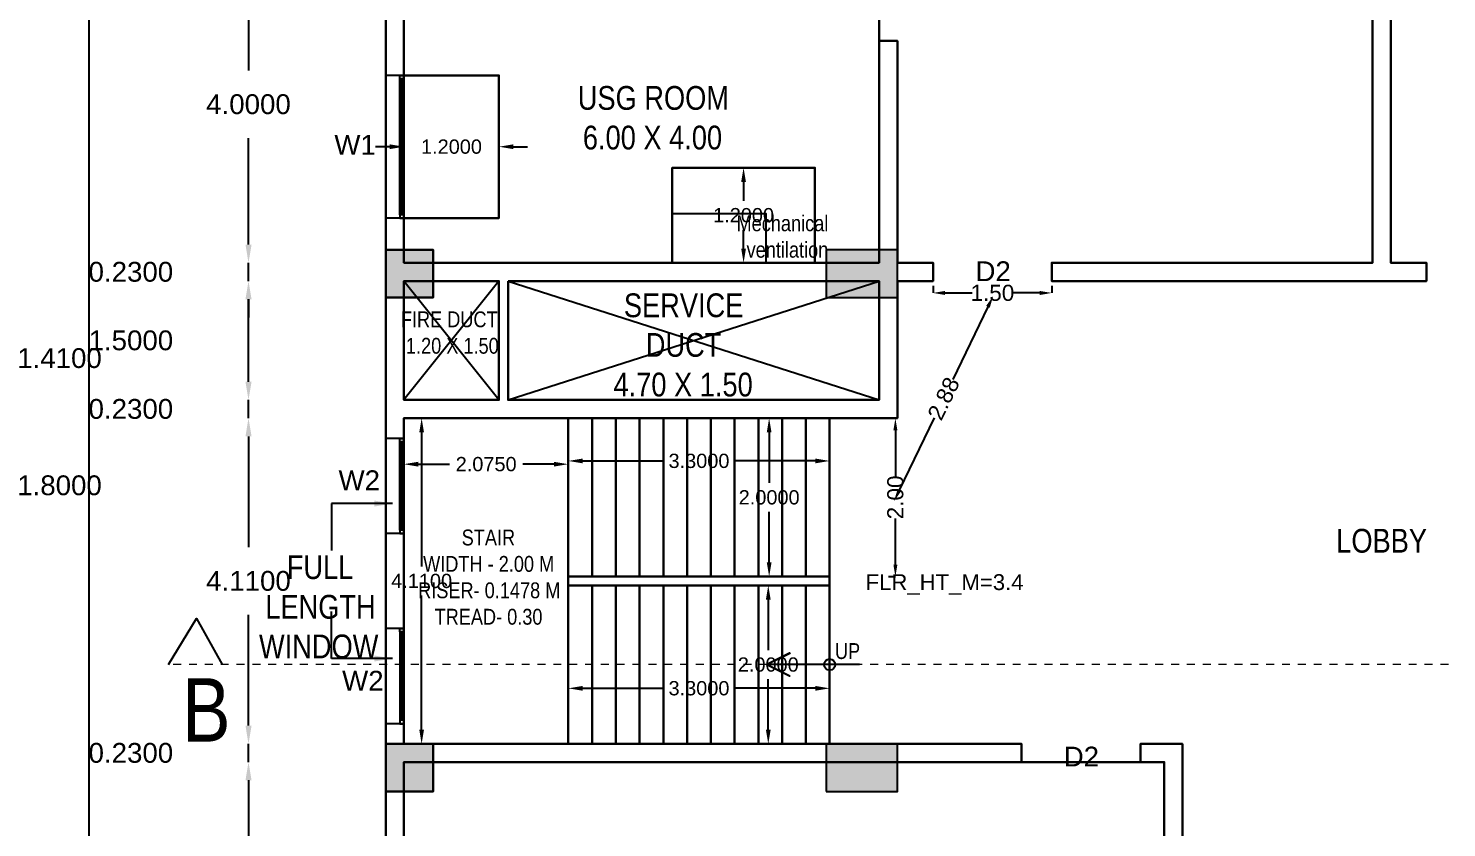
# Model space of a CAD drawing. Header units: metres. Extents: x -38 to 401, y 28 to 287.
# Drawn here: x 266.55 to 284.46, y 108.87 to 118.96 of the extents above; entities that cross this region are included whole.
import ezdxf

# ---------------------------------------------------------------- set-up
doc = ezdxf.new("R2010")
doc.units = ezdxf.units.M
doc.linetypes.add('CENTER', pattern=[2, 1.25, -0.25, 0.25, -0.25])
for name, color, linetype, lineweight in [('BLK_1_FLR_5_ EXIT_WIDTH_ DOOR', 7, 'Continuous', 30), ('BLK_1_FLR_5_BLT_UP_AREA', 4, 'Continuous', 30), ('BLK_1_FLR_5_EXIT_WIDTH_STAIR', 4, 'Continuous', 30), ('BLK_1_FLR_5_STAIR_1', 1, 'Continuous', 30), ('BLK_1_FLR_5_STAIR_1_FLIGHT_1', 7, 'Continuous', 30), ('BLK_1_FLR_5_STAIR_1_FLIGHT_2', 7, 'Continuous', 30), ('BLK_1_FLR_5_STAIR_1_LANDING_1', 7, 'Continuous', 30), ('BLK_1_LVL_5_BLDG_FOOT_PRINT', 4, 'Continuous', 30), ('UCOLUMN', 6, 'Continuous', 30)]:
    doc.layers.add(name, color=color, linetype=linetype, lineweight=lineweight)
for name, color, linetype in [('BLK_1_FLR_5_AC_ROOM_4', 117, 'Continuous'), ('BLK_1_FLR_5_AC_ROOM_5', 117, 'Continuous'), ('BLK_1_FLR_5_ACROOM_4_LIGHT_VENTILATION_1', 117, 'Continuous'), ('BLK_1_FLR_5_ACROOM_4_LIGHT_VENTILATION_2', 117, 'Continuous'), ('BLK_1_FLR_5_BLT_UP_AREA_DEDUCT', 1, 'Continuous'), ('BLK_1_FLR_5_CARPET_AREA', 10, 'Continuous'), ('DIST_EXIT', 7, 'Continuous'), ('UBEAM', 1, 'Continuous'), ('UHATCH', 8, 'Continuous')]:
    doc.layers.add(name, color=color, linetype=linetype)
doc.styles.get("Standard").update_dxf_attribs({"font": 'arial.ttf'})
doc.dimstyles.get("Standard").update_dxf_attribs({"dimtxt": 0.18, "dimasz": 0.18, "dimexe": 0.18, "dimexo": 0.0625, "dimgap": 0.09, "dimtad": 0, "dimtih": 1, "dimtoh": 1, "dimdec": 4, "dimzin": 0, "dimdsep": 46, "dimtxsty": 'Standard', "dimcen": 0.09, "dimadec": 0, "dimazin": 0, "dimtfac": 1, "dimtdec": 4, "dimtofl": 0, "dimtmove": 0, "dimatfit": 3, "dimfxl": 0, "dimtolj": 1, "dimtzin": 0, "dimarcsym": 0})
doc.dimstyles.new('STANDARD$0', dxfattribs={"dimtxt": 7, "dimasz": 3, "dimexe": 3, "dimexo": 1, "dimgap": 1.5, "dimtad": 1, "dimdec": 1, "dimzin": 1, "dimdsep": 46, "dimlunit": 4, "dimtxsty": 'Standard', "dimblk": 'OBLIQUE', "dimcen": 0.09375, "dimdle": 1, "dimclrd": 8, "dimclre": 8, "dimclrt": 7, "dimadec": 1, "dimazin": 0, "dimtfac": 1, "dimtdec": 1, "dimtix": 1, "dimtmove": 2, "dimatfit": 3, "dimldrblk": 'ARCHTICK', "dimfxl": 0, "dimfrac": 2, "dimtolj": 1, "dimtzin": 0, "dimarcsym": 0})

# ---------------------------------------------------------------- blocks, each defined once
blk = doc.blocks.new('600X600')
at = {"layer": 'UHATCH', "linetype": 'Continuous'}
h = blk.add_hatch(color=256, dxfattribs=at)
h.dxf.hatch_style = 1
h.paths.add_polyline_path([(600, 600), (0, 600), (0, 0), (600, 0)])
at = {"layer": 'UCOLUMN', "linetype": 'Continuous'}
blk.add_lwpolyline([(0, 0), (600, 0), (600, 600), (0, 600)], close=True, dxfattribs=at)
blk = doc.blocks.new('750 x 750')
blk.add_blockref('600X600', (0, 75))
blk = doc.blocks.new('900 X 900')
at = {"linetype": 'Continuous'}
h = blk.add_hatch(color=256, dxfattribs=at)
h.dxf.hatch_style = 1
h.paths.add_polyline_path([(0, 150), (900, 150), (900, 750), (0, 750)])
blk.add_lwpolyline([(0, 150), (900, 150), (900, 750), (0, 750)], close=True, dxfattribs=at)
blk = doc.blocks.new('COLUMN LAYOUT')
at = {"layer": 'UBEAM', "color": 7, "linetype": 'Continuous'}
for name, p in [('750 x 750', (-21325, 5558)), ('900 X 900', (-15765, 5482)), ('750 x 750', (-21325, -675)), ('900 X 900', (-15765, -750))]:
    blk.add_blockref(name, p, dxfattribs=at)
blk = doc.blocks.new('*D53')
at = {"color": 0, "lineweight": -2}
for p, q in [((267.319, 150.321), (267.319, 124.304)), ((267.319, 97.431), (267.319, 123.449))]:
    blk.add_line(p, q, dxfattribs=at)
at = {"color": 0}
for points in [[(267.281, 150.321), (267.357, 150.321), (267.319, 150.551)], [(267.281, 97.431), (267.357, 97.431), (267.319, 97.201)]]:
    blk.add_solid(points, dxfattribs=at)
at = {"layer": 'Defpoints', "color": 0}
for p in [(263.891, 150.551), (262.391, 97.201), (267.319, 97.201)]:
    blk.add_point(p, dxfattribs=at)
at = {"color": 0, "lineweight": 25, "insert": (267.319, 123.876), "char_height": 0.25, "attachment_point": 5}
blk.add_mtext('\\A1;53.3500', dxfattribs=at)
blk = doc.blocks.new('*D412')
at = {"color": 0, "lineweight": -2}
for p, q in [((264.697, 112.521), (264.697, 113.861)), ((264.697, 113.191), (265.538, 113.191)), ((265.538, 113.191), (266.138, 113.191))]:
    blk.add_line(p, q, dxfattribs=at)
at = {"color": 0}
for points in [[(264.659, 113.861), (264.735, 113.861), (264.697, 114.091)], [(264.659, 112.521), (264.735, 112.521), (264.697, 112.291)]]:
    blk.add_solid(points, dxfattribs=at)
at = {"layer": 'Defpoints', "color": 0}
for p in [(262.161, 114.091), (264.697, 114.091), (262.161, 112.291)]:
    blk.add_point(p, dxfattribs=at)
at = {"color": 0, "lineweight": 25, "insert": (266.944, 113.191), "char_height": 0.25, "attachment_point": 5}
blk.add_mtext('\\A1;1.8000', dxfattribs=at)
blk = doc.blocks.new('*D413')
at = {"color": 0, "lineweight": -2}
for p, q in [((264.697, 114.321), (264.697, 115.271)), ((264.697, 114.796), (265.538, 114.796)), ((265.538, 114.796), (266.138, 114.796))]:
    blk.add_line(p, q, dxfattribs=at)
at = {"color": 0}
for points in [[(264.659, 115.271), (264.735, 115.271), (264.697, 115.501)], [(264.659, 114.321), (264.735, 114.321), (264.697, 114.091)]]:
    blk.add_solid(points, dxfattribs=at)
at = {"layer": 'Defpoints', "color": 0}
for p in [(262.161, 115.501), (264.697, 115.501), (262.161, 114.091)]:
    blk.add_point(p, dxfattribs=at)
at = {"color": 0, "lineweight": 25, "insert": (266.944, 114.796), "char_height": 0.25, "attachment_point": 5}
blk.add_mtext('\\A1;1.4100', dxfattribs=at)
blk = doc.blocks.new('*D431')
at = {"color": 0, "lineweight": -2}
for p, q in [((269.33, 109.47), (269.33, 104.877)), ((269.33, 99.43), (269.33, 104.022))]:
    blk.add_line(p, q, dxfattribs=at)
at = {"color": 0}
for points in [[(269.292, 109.47), (269.369, 109.47), (269.33, 109.7)], [(269.292, 99.43), (269.369, 99.43), (269.33, 99.2)]]:
    blk.add_solid(points, dxfattribs=at)
at = {"layer": 'Defpoints', "color": 0}
for p in [(269.33, 109.7), (271.293, 109.7), (271.293, 99.2)]:
    blk.add_point(p, dxfattribs=at)
at = {"color": 0, "lineweight": 25, "insert": (269.33, 104.45), "char_height": 0.25, "attachment_point": 5}
blk.add_mtext('\\A1;10.5000', dxfattribs=at)
blk = doc.blocks.new('*D432')
at = {"color": 0, "lineweight": -2}
for p, q in [((269.33, 110.16), (269.33, 110.39)), ((269.33, 109.7), (269.33, 109.93)), ((269.33, 109.47), (269.33, 109.24))]:
    blk.add_line(p, q, dxfattribs=at)
at = {"color": 0}
for points in [[(269.292, 110.16), (269.369, 110.16), (269.33, 109.93)], [(269.292, 109.47), (269.369, 109.47), (269.33, 109.7)]]:
    blk.add_solid(points, dxfattribs=at)
at = {"layer": 'Defpoints', "color": 0}
for p in [(269.33, 109.93), (271.293, 109.93), (271.293, 109.7)]:
    blk.add_point(p, dxfattribs=at)
at = {"color": 0, "lineweight": 25, "insert": (267.845, 109.815), "char_height": 0.25, "attachment_point": 5}
blk.add_mtext('\\A1;0.2300', dxfattribs=at)
blk = doc.blocks.new('*D433')
at = {"color": 0, "lineweight": -2}
for p, q in [((269.33, 113.81), (269.33, 112.412)), ((269.33, 110.16), (269.33, 111.557))]:
    blk.add_line(p, q, dxfattribs=at)
at = {"color": 0}
for points in [[(269.292, 113.81), (269.369, 113.81), (269.33, 114.04)], [(269.292, 110.16), (269.369, 110.16), (269.33, 109.93)]]:
    blk.add_solid(points, dxfattribs=at)
at = {"layer": 'Defpoints', "color": 0}
for p in [(269.33, 114.04), (271.293, 114.04), (271.293, 109.93)]:
    blk.add_point(p, dxfattribs=at)
at = {"color": 0, "lineweight": 25, "insert": (269.33, 111.985), "char_height": 0.25, "attachment_point": 5}
blk.add_mtext('\\A1;4.1100', dxfattribs=at)
blk = doc.blocks.new('*D434')
at = {"color": 0, "lineweight": -2}
for p, q in [((269.33, 114.5), (269.33, 114.73)), ((269.33, 114.04), (269.33, 114.27)), ((269.33, 113.81), (269.33, 113.58))]:
    blk.add_line(p, q, dxfattribs=at)
at = {"color": 0}
for points in [[(269.292, 114.5), (269.369, 114.5), (269.33, 114.27)], [(269.292, 113.81), (269.369, 113.81), (269.33, 114.04)]]:
    blk.add_solid(points, dxfattribs=at)
at = {"layer": 'Defpoints', "color": 0}
for p in [(269.33, 114.27), (271.293, 114.27), (271.293, 114.04)]:
    blk.add_point(p, dxfattribs=at)
at = {"color": 0, "lineweight": 25, "insert": (267.845, 114.155), "char_height": 0.25, "attachment_point": 5}
blk.add_mtext('\\A1;0.2300', dxfattribs=at)
blk = doc.blocks.new('*D435')
at = {"color": 0, "lineweight": -2}
blk.add_line((269.33, 114.5), (269.33, 115.54), dxfattribs=at)
at = {"color": 0}
for points in [[(269.292, 115.54), (269.369, 115.54), (269.33, 115.77)], [(269.292, 114.5), (269.369, 114.5), (269.33, 114.27)]]:
    blk.add_solid(points, dxfattribs=at)
at = {"layer": 'Defpoints', "color": 0}
for p in [(269.33, 115.77), (271.293, 115.77), (271.293, 114.27)]:
    blk.add_point(p, dxfattribs=at)
at = {"color": 0, "lineweight": 25, "insert": (267.845, 115.02), "char_height": 0.25, "attachment_point": 5}
blk.add_mtext('\\A1;1.5000', dxfattribs=at)
blk = doc.blocks.new('*D436')
at = {"color": 0, "lineweight": -2}
for p, q in [((269.33, 116.23), (269.33, 116.46)), ((269.33, 115.77), (269.33, 116)), ((269.33, 115.54), (269.33, 115.31))]:
    blk.add_line(p, q, dxfattribs=at)
at = {"color": 0}
for points in [[(269.292, 116.23), (269.369, 116.23), (269.33, 116)], [(269.292, 115.54), (269.369, 115.54), (269.33, 115.77)]]:
    blk.add_solid(points, dxfattribs=at)
at = {"layer": 'Defpoints', "color": 0}
for p in [(269.33, 116), (271.293, 116), (271.293, 115.77)]:
    blk.add_point(p, dxfattribs=at)
at = {"color": 0, "lineweight": 25, "insert": (267.845, 115.885), "char_height": 0.25, "attachment_point": 5}
blk.add_mtext('\\A1;0.2300', dxfattribs=at)
blk = doc.blocks.new('*D437')
at = {"color": 0, "lineweight": -2}
for p, q in [((269.33, 119.77), (269.33, 118.427)), ((269.33, 116.23), (269.33, 117.572))]:
    blk.add_line(p, q, dxfattribs=at)
at = {"color": 0}
for points in [[(269.292, 119.77), (269.369, 119.77), (269.33, 120)], [(269.292, 116.23), (269.369, 116.23), (269.33, 116)]]:
    blk.add_solid(points, dxfattribs=at)
at = {"layer": 'Defpoints', "color": 0}
for p in [(269.33, 120), (271.293, 120), (271.293, 116)]:
    blk.add_point(p, dxfattribs=at)
at = {"color": 0, "lineweight": 25, "insert": (269.33, 118), "char_height": 0.25, "attachment_point": 5}
blk.add_mtext('\\A1;4.0000', dxfattribs=at)
blk = doc.blocks.new('*D835')
at = {"layer": 'BLK_1_FLR_5_ EXIT_WIDTH_ DOOR', "color": 0, "lineweight": -2}
for p, q in [((277.973, 115.709), (277.973, 115.62)), ((279.473, 115.709), (279.473, 115.62)), ((278.126, 115.62), (278.467, 115.62)), ((279.321, 115.62), (278.979, 115.62))]:
    blk.add_line(p, q, dxfattribs=at)
at = {"layer": 'BLK_1_FLR_5_ EXIT_WIDTH_ DOOR', "color": 0}
for points in [[(278.126, 115.645), (278.126, 115.594), (277.973, 115.62)], [(279.321, 115.645), (279.321, 115.594), (279.473, 115.62)]]:
    blk.add_solid(points, dxfattribs=at)
at = {"layer": 'Defpoints', "color": 0}
for p in [(277.973, 115.77), (279.473, 115.77), (279.473, 115.62)]:
    blk.add_point(p, dxfattribs=at)
at = {"layer": 'BLK_1_FLR_5_ EXIT_WIDTH_ DOOR', "color": 0, "lineweight": 30, "insert": (278.723, 115.62), "char_height": 0.2032, "attachment_point": 5}
blk.add_mtext('\\A1;1.50', dxfattribs=at)
blk = doc.blocks.new('*D836')
at = {"layer": 'BLK_1_FLR_5_EXIT_WIDTH_STAIR', "color": 0, "lineweight": -2}
for p, q in [((277.409, 114.04), (277.498, 114.04)), ((277.498, 113.887), (277.498, 113.307)), ((277.498, 112.192), (277.498, 112.772)), ((277.409, 112.04), (277.498, 112.04))]:
    blk.add_line(p, q, dxfattribs=at)
at = {"layer": 'BLK_1_FLR_5_EXIT_WIDTH_STAIR', "color": 0}
for points in [[(277.473, 113.887), (277.523, 113.887), (277.498, 114.04)], [(277.473, 112.192), (277.523, 112.192), (277.498, 112.04)]]:
    blk.add_solid(points, dxfattribs=at)
at = {"layer": 'Defpoints', "color": 0}
for p in [(276.668, 114.04), (276.668, 112.04), (277.498, 112.04)]:
    blk.add_point(p, dxfattribs=at)
at = {"layer": 'BLK_1_FLR_5_EXIT_WIDTH_STAIR', "color": 0, "lineweight": 30, "insert": (277.498, 113.04), "char_height": 0.2032, "attachment_point": 5, "rotation": 90}
blk.add_mtext('\\A1;2.00', dxfattribs=at)
blk = doc.blocks.new('*D837')
at = {"layer": 'Defpoints', "color": 0}
for p in [(278.733, 115.582), (278.733, 115.582), (277.481, 112.992)]:
    blk.add_point(p, dxfattribs=at)
at = {"layer": 'DIST_EXIT', "color": 0, "lineweight": -2}
for p, q in [((278.667, 115.445), (278.224, 114.529)), ((277.548, 113.13), (277.99, 114.046))]:
    blk.add_line(p, q, dxfattribs=at)
at = {"layer": 'DIST_EXIT', "color": 0}
for points in [[(278.644, 115.456), (278.69, 115.434), (278.733, 115.582)], [(277.525, 113.141), (277.57, 113.118), (277.481, 112.992)]]:
    blk.add_solid(points, dxfattribs=at)
at = {"layer": 'DIST_EXIT', "color": 0, "lineweight": 30, "insert": (278.107, 114.287), "char_height": 0.2032, "attachment_point": 5, "rotation": 64.2047}
blk.add_mtext('\\A1;2.88', dxfattribs=at)
blk = doc.blocks.new('*D887')
at = {"layer": 'BLK_1_FLR_5_STAIR_1_FLIGHT_1', "color": 0, "linetype": 'Continuous', "lineweight": -2}
for p, q in [((275.637, 111.93), (276.073, 111.93)), ((275.893, 111.75), (275.893, 111.112)), ((275.893, 110.11), (275.893, 110.748)), ((275.637, 109.93), (276.073, 109.93))]:
    blk.add_line(p, q, dxfattribs=at)
at = {"layer": 'BLK_1_FLR_5_STAIR_1_FLIGHT_1', "color": 0, "linetype": 'Continuous'}
for points in [[(275.863, 111.75), (275.923, 111.75), (275.893, 111.93)], [(275.863, 110.11), (275.923, 110.11), (275.893, 109.93)]]:
    blk.add_solid(points, dxfattribs=at)
at = {"layer": 'Defpoints', "color": 0, "linetype": 'Continuous'}
for p in [(275.575, 111.93), (275.575, 109.93), (275.893, 109.93)]:
    blk.add_point(p, dxfattribs=at)
at = {"layer": 'BLK_1_FLR_5_STAIR_1_FLIGHT_1', "color": 0, "linetype": 'Continuous', "insert": (275.893, 110.93), "char_height": 0.18, "attachment_point": 5}
blk.add_mtext('\\A1;2.0000', dxfattribs=at)
blk = doc.blocks.new('*D888')
at = {"layer": 'BLK_1_FLR_5_STAIR_1_FLIGHT_1', "color": 0, "linetype": 'Continuous', "lineweight": -2}
for p, q in [((273.368, 110.879), (273.368, 110.451)), ((276.668, 110.879), (276.668, 110.451)), ((273.548, 110.631), (274.555, 110.631)), ((276.488, 110.631), (275.481, 110.631))]:
    blk.add_line(p, q, dxfattribs=at)
at = {"layer": 'BLK_1_FLR_5_STAIR_1_FLIGHT_1', "color": 0, "linetype": 'Continuous'}
for points in [[(273.548, 110.661), (273.548, 110.601), (273.368, 110.631)], [(276.488, 110.661), (276.488, 110.601), (276.668, 110.631)]]:
    blk.add_solid(points, dxfattribs=at)
at = {"layer": 'Defpoints', "color": 0, "linetype": 'Continuous'}
for p in [(273.368, 110.942), (276.668, 110.942), (276.668, 110.631)]:
    blk.add_point(p, dxfattribs=at)
at = {"layer": 'BLK_1_FLR_5_STAIR_1_FLIGHT_1', "color": 0, "linetype": 'Continuous', "insert": (275.018, 110.631), "char_height": 0.18, "attachment_point": 5}
blk.add_mtext('\\A1;3.3000', dxfattribs=at)
blk = doc.blocks.new('*D889')
at = {"layer": 'BLK_1_FLR_5_STAIR_1_FLIGHT_2', "color": 0, "linetype": 'Continuous', "lineweight": -2}
for p, q in [((275.637, 114.04), (276.084, 114.04)), ((275.904, 113.86), (275.904, 113.222)), ((275.904, 112.22), (275.904, 112.858)), ((275.637, 112.04), (276.084, 112.04))]:
    blk.add_line(p, q, dxfattribs=at)
at = {"layer": 'BLK_1_FLR_5_STAIR_1_FLIGHT_2', "color": 0, "linetype": 'Continuous'}
for points in [[(275.874, 113.86), (275.934, 113.86), (275.904, 114.04)], [(275.874, 112.22), (275.934, 112.22), (275.904, 112.04)]]:
    blk.add_solid(points, dxfattribs=at)
at = {"layer": 'Defpoints', "color": 0, "linetype": 'Continuous'}
for p in [(275.575, 114.04), (275.904, 114.04), (275.575, 112.04)]:
    blk.add_point(p, dxfattribs=at)
at = {"layer": 'BLK_1_FLR_5_STAIR_1_FLIGHT_2', "color": 0, "linetype": 'Continuous', "insert": (275.904, 113.04), "char_height": 0.18, "attachment_point": 5}
blk.add_mtext('\\A1;2.0000', dxfattribs=at)
blk = doc.blocks.new('*D890')
at = {"layer": 'BLK_1_FLR_5_STAIR_1_FLIGHT_2', "color": 0, "linetype": 'Continuous', "lineweight": -2}
for p, q in [((273.368, 113.41), (273.368, 113.68)), ((276.668, 113.41), (276.668, 113.68)), ((273.548, 113.5), (274.555, 113.5)), ((276.488, 113.5), (275.481, 113.5))]:
    blk.add_line(p, q, dxfattribs=at)
at = {"layer": 'BLK_1_FLR_5_STAIR_1_FLIGHT_2', "color": 0, "linetype": 'Continuous'}
for points in [[(273.548, 113.53), (273.548, 113.47), (273.368, 113.5)], [(276.488, 113.53), (276.488, 113.47), (276.668, 113.5)]]:
    blk.add_solid(points, dxfattribs=at)
at = {"layer": 'Defpoints', "color": 0, "linetype": 'Continuous'}
for p in [(273.368, 113.5), (273.368, 113.348), (276.668, 113.348)]:
    blk.add_point(p, dxfattribs=at)
at = {"layer": 'BLK_1_FLR_5_STAIR_1_FLIGHT_2', "color": 0, "linetype": 'Continuous', "insert": (275.018, 113.5), "char_height": 0.18, "attachment_point": 5}
blk.add_mtext('\\A1;3.3000', dxfattribs=at)
blk = doc.blocks.new('*D891')
at = {"layer": 'BLK_1_FLR_5_STAIR_1_LANDING_1', "color": 0, "linetype": 'Continuous', "lineweight": -2}
for p, q in [((271.293, 113.41), (271.293, 113.639)), ((273.368, 113.41), (273.368, 113.639))]:
    blk.add_line(p, q, dxfattribs=at)
at = {"layer": 'BLK_1_FLR_5_STAIR_1_LANDING_1', "color": 0, "lineweight": -2}
for p, q in [((271.473, 113.459), (271.866, 113.459)), ((273.188, 113.459), (272.795, 113.459))]:
    blk.add_line(p, q, dxfattribs=at)
at = {"layer": 'BLK_1_FLR_5_STAIR_1_LANDING_1', "color": 0, "linetype": 'Continuous'}
for points in [[(271.473, 113.489), (271.473, 113.429), (271.293, 113.459)], [(273.188, 113.489), (273.188, 113.429), (273.368, 113.459)]]:
    blk.add_solid(points, dxfattribs=at)
at = {"layer": 'Defpoints', "color": 0, "linetype": 'Continuous'}
for p in [(273.368, 113.459), (271.293, 113.348), (273.368, 113.348)]:
    blk.add_point(p, dxfattribs=at)
at = {"layer": 'BLK_1_FLR_5_STAIR_1_LANDING_1', "color": 0, "linetype": 'Continuous', "insert": (272.331, 113.459), "char_height": 0.18, "attachment_point": 5}
blk.add_mtext('\\A1;2.0750', dxfattribs=at)
blk = doc.blocks.new('*D892')
at = {"layer": 'BLK_1_FLR_5_STAIR_1_LANDING_1', "color": 0, "linetype": 'Continuous', "lineweight": -2}
for p, q in [((271.356, 114.04), (271.696, 114.04)), ((271.356, 109.93), (271.696, 109.93))]:
    blk.add_line(p, q, dxfattribs=at)
at = {"layer": 'BLK_1_FLR_5_STAIR_1_LANDING_1', "color": 0, "lineweight": -2}
for p, q in [((271.516, 113.86), (271.516, 112.167)), ((271.516, 110.11), (271.516, 111.803))]:
    blk.add_line(p, q, dxfattribs=at)
at = {"layer": 'BLK_1_FLR_5_STAIR_1_LANDING_1', "color": 0, "linetype": 'Continuous'}
for points in [[(271.486, 113.86), (271.546, 113.86), (271.516, 114.04)], [(271.486, 110.11), (271.546, 110.11), (271.516, 109.93)]]:
    blk.add_solid(points, dxfattribs=at)
at = {"layer": 'Defpoints', "color": 0, "linetype": 'Continuous'}
for p in [(271.293, 114.04), (271.293, 109.93), (271.516, 109.93)]:
    blk.add_point(p, dxfattribs=at)
at = {"layer": 'BLK_1_FLR_5_STAIR_1_LANDING_1', "color": 0, "linetype": 'Continuous', "insert": (271.516, 111.985), "char_height": 0.18, "attachment_point": 5}
blk.add_mtext('\\A1;4.1100', dxfattribs=at)
blk = doc.blocks.new('*D1016')
at = {"layer": 'BLK_1_FLR_5_ACROOM_4_LIGHT_VENTILATION_1', "color": 0, "lineweight": -2}
for p, q in [((271.293, 118.302), (271.293, 117.285)), ((272.493, 118.302), (272.493, 117.285)), ((271.113, 117.465), (270.933, 117.465)), ((272.673, 117.465), (272.853, 117.465))]:
    blk.add_line(p, q, dxfattribs=at)
at = {"layer": 'BLK_1_FLR_5_ACROOM_4_LIGHT_VENTILATION_1', "color": 0}
for points in [[(271.113, 117.495), (271.113, 117.435), (271.293, 117.465)], [(272.673, 117.495), (272.673, 117.435), (272.493, 117.465)]]:
    blk.add_solid(points, dxfattribs=at)
at = {"layer": 'Defpoints', "color": 0}
for p in [(271.293, 118.365), (272.493, 118.365), (272.493, 117.465)]:
    blk.add_point(p, dxfattribs=at)
at = {"layer": 'BLK_1_FLR_5_ACROOM_4_LIGHT_VENTILATION_1', "color": 0, "lineweight": 30, "insert": (271.893, 117.465), "char_height": 0.18, "attachment_point": 5}
blk.add_mtext('\\A1;1.2000', dxfattribs=at)
blk = doc.blocks.new('*D1099')
at = {"layer": 'BLK_1_FLR_5_ACROOM_4_LIGHT_VENTILATION_2', "color": 0, "lineweight": -2}
for p, q in [((274.744, 117.2), (275.761, 117.2)), ((275.581, 117.02), (275.581, 116.782)), ((275.581, 116.18), (275.581, 116.418)), ((274.744, 116), (275.761, 116))]:
    blk.add_line(p, q, dxfattribs=at)
at = {"layer": 'BLK_1_FLR_5_ACROOM_4_LIGHT_VENTILATION_2', "color": 0}
for points in [[(275.551, 117.02), (275.611, 117.02), (275.581, 117.2)], [(275.551, 116.18), (275.611, 116.18), (275.581, 116)]]:
    blk.add_solid(points, dxfattribs=at)
at = {"layer": 'Defpoints', "color": 0}
for p in [(274.681, 117.2), (275.581, 117.2), (274.681, 116)]:
    blk.add_point(p, dxfattribs=at)
at = {"layer": 'BLK_1_FLR_5_ACROOM_4_LIGHT_VENTILATION_2', "color": 0, "lineweight": 30, "insert": (275.581, 116.6), "char_height": 0.18, "attachment_point": 5}
blk.add_mtext('\\A1;1.2000', dxfattribs=at)

msp = doc.modelspace()

# ---------------------------------------------------------------- linework, layer by layer
at = {"color": 7, "lineweight": 25}
for p, q in [((283.52303, 125.60983), (283.52303, 115.99983)), ((283.75303, 115.99983), (283.75303, 121.78983)), ((271.29303, 118.36483), (271.29303, 119.99983)), ((277.52303, 118.79983), (277.29303, 118.79983)), ((277.29303, 118.79983), (277.29303, 115.99983)), ((277.52303, 115.99983), (277.52303, 118.79983)), ((271.29303, 118.36483), (271.06303, 118.36483)), ((271.06303, 118.36483), (271.06303, 116.56483)), ((271.24192, 116.60742), (271.24191, 118.34878)), ((271.26395, 118.32224), (271.26396, 116.60742)), ((271.27247, 118.32224), (271.27248, 116.60742)), ((271.29302, 118.34878), (271.29303, 116.60742)), ((271.29303, 116.56483), (271.06303, 116.56483)), ((271.29303, 115.99983), (271.29303, 116.56483)), ((277.29303, 115.99983), (271.29303, 115.99983)), ((277.97303, 115.99983), (277.52303, 115.99983)), ((277.97303, 115.76983), (277.97303, 115.99983)), ((283.52303, 115.99983), (279.47303, 115.99983)), ((279.47303, 115.99983), (279.47303, 115.76983)), ((284.20303, 115.99983), (283.75303, 115.99983)), ((284.20303, 115.76983), (284.20303, 115.99983)), ((272.49303, 114.26983), (271.29303, 115.76983)), ((272.49303, 115.76983), (271.29303, 114.26983)), ((272.60803, 114.26983), (277.29303, 115.76983)), ((272.60803, 115.76983), (277.29303, 114.26983)), ((277.52303, 114.03983), (277.52303, 115.76983)), ((277.52303, 115.76983), (277.97303, 115.76983)), ((279.47303, 115.76983), (284.20303, 115.76983)), ((271.29303, 113.78483), (271.29303, 114.03983)), ((271.29303, 114.03983), (277.52303, 114.03983)), ((273.36803, 112.03983), (273.36803, 114.03983)), ((273.66803, 112.03983), (273.66803, 114.03983)), ((273.96803, 112.03983), (273.96803, 114.03983)), ((274.26803, 112.03983), (274.26803, 114.03983)), ((274.56803, 112.03983), (274.56803, 114.03983)), ((274.86803, 112.03983), (274.86803, 114.03983)), ((275.16803, 112.03983), (275.16803, 114.03983)), ((275.46803, 112.03983), (275.46803, 114.03983)), ((275.76803, 112.03983), (275.76803, 114.03983)), ((276.06803, 112.03983), (276.06803, 114.03983)), ((276.36803, 112.03983), (276.36803, 114.03983)), ((271.29303, 113.78483), (271.06303, 113.78483)), ((271.06303, 113.78483), (271.06303, 112.58483)), ((271.24192, 112.62742), (271.24191, 113.76878)), ((271.26395, 113.74224), (271.26396, 112.62742)), ((271.27247, 113.74224), (271.27248, 112.62742)), ((271.29302, 113.76878), (271.29303, 112.62742)), ((271.06303, 112.58483), (271.06303, 111.38483)), ((271.29303, 112.58483), (271.06303, 112.58483)), ((271.29303, 111.38483), (271.29303, 112.58483)), ((273.36803, 111.92983), (273.36803, 112.03983)), ((273.36803, 112.03983), (276.66803, 112.03983)), ((273.36803, 111.92983), (276.66803, 111.92983)), ((273.36803, 111.92983), (273.36803, 109.92983)), ((273.66803, 109.92983), (273.66803, 111.92983)), ((273.96803, 109.92983), (273.96803, 111.92983)), ((274.26803, 109.92983), (274.26803, 111.92983)), ((274.56803, 109.92983), (274.56803, 111.92983)), ((274.86803, 109.92983), (274.86803, 111.92983)), ((275.16803, 109.92983), (275.16803, 111.92983)), ((275.46803, 109.92983), (275.46803, 111.92983)), ((275.76803, 109.92983), (275.76803, 111.92983)), ((276.06803, 109.92983), (276.06803, 111.92983)), ((276.36803, 109.92983), (276.36803, 111.92983)), ((276.66803, 111.92983), (276.66803, 112.03983)), ((276.66803, 109.92983), (276.66803, 111.92983)), ((271.29303, 111.38483), (271.06303, 111.38483)), ((271.06303, 110.18483), (271.06303, 111.38483)), ((271.24192, 111.34224), (271.24191, 110.20088)), ((271.26395, 110.22742), (271.26396, 111.34224)), ((271.27247, 110.22742), (271.27248, 111.34224)), ((271.29302, 110.20088), (271.29303, 111.34224)), ((277.04576, 110.92983), (275.87976, 110.92983)), ((271.29303, 110.18483), (271.06303, 110.18483)), ((271.29303, 109.92983), (271.29303, 110.18483)), ((279.09203, 109.92983), (271.29303, 109.92983)), ((279.09203, 109.69983), (279.09203, 109.92983)), ((281.12303, 109.92983), (280.59203, 109.92983)), ((280.59203, 109.92983), (280.59203, 109.69983)), ((281.12303, 109.92983), (281.12303, 98.96983)), ((271.29303, 108.62466), (271.29303, 109.69983)), ((271.29303, 109.69983), (279.09203, 109.69983)), ((280.59203, 109.69983), (280.89303, 109.69983)), ((280.89303, 109.69983), (280.89303, 99.19983))]:
    msp.add_line(p, q, dxfattribs=at)
for points in [[(271.06303, 118.36483), (271.06303, 120.55983)], [(271.06303, 113.78483), (271.06303, 116.56483)], [(268.32206, 110.92983), (268.67191, 111.51271), (268.99804, 110.92983)], [(271.06303, 108.62466), (271.06303, 110.18483)]]:
    msp.add_lwpolyline(points, dxfattribs=at)
for points in [[(271.29302, 118.32224), (271.24191, 118.32224), (271.24191, 118.36483), (271.29302, 118.36483)], [(271.29303, 116.60742), (271.24192, 116.60742), (271.24192, 116.56483), (271.29303, 116.56483)], [(274.68101, 116.62125), (275.86044, 116.62125), (275.86044, 115.99983), (274.68101, 115.99983)], [(272.49303, 114.26983), (271.29303, 114.26983), (271.29303, 115.76983), (272.49303, 115.76983)], [(272.60803, 115.76983), (277.29303, 115.76983), (277.29303, 114.26983), (272.60803, 114.26983)], [(271.29302, 113.74224), (271.24191, 113.74224), (271.24191, 113.78483), (271.29302, 113.78483)], [(271.29303, 112.62742), (271.24192, 112.62742), (271.24192, 112.58483), (271.29303, 112.58483)], [(271.29303, 111.34224), (271.24192, 111.34224), (271.24192, 111.38483), (271.29303, 111.38483)], [(276.1649, 110.78746), (276.16076, 110.78292), (275.87562, 110.92529), (275.87976, 110.92983), (275.87562, 110.93437), (276.16076, 111.07675), (276.1649, 111.0722), (275.87976, 110.92983)], [(271.29302, 110.22742), (271.24191, 110.22742), (271.24191, 110.18483), (271.29302, 110.18483)]]:
    msp.add_lwpolyline(points, close=True, dxfattribs=at)
at = {"linetype": 'CENTER', "lineweight": 20, "ltscale": 0.05}
msp.add_lwpolyline([(294.67972, 110.92983), (268.32206, 110.92983)], dxfattribs=at)
at = {"color": 7, "lineweight": 25}
msp.add_circle((276.66803, 110.92983), 0.07122, dxfattribs=at)
at = {"layer": 'BLK_1_FLR_5_AC_ROOM_4', "color": 2, "lineweight": 30}
msp.add_lwpolyline([(277.29303, 119.99983), (271.29303, 119.99983), (271.29303, 115.99983), (277.29303, 115.99983)], close=True, dxfattribs=at)
at = {"layer": 'BLK_1_FLR_5_AC_ROOM_5', "color": 2, "lineweight": 30}
msp.add_lwpolyline([(280.89303, 99.19983), (271.29303, 99.19983), (271.29303, 109.69983), (280.89303, 109.69983)], close=True, dxfattribs=at)
at = {"layer": 'BLK_1_FLR_5_ACROOM_4_LIGHT_VENTILATION_1', "color": 2, "lineweight": 30}
msp.add_lwpolyline([(271.29302, 116.56483), (271.29302, 118.36483), (272.49302, 118.36483), (272.49302, 116.56483)], close=True, dxfattribs=at)
at = {"layer": 'BLK_1_FLR_5_ACROOM_4_LIGHT_VENTILATION_2', "color": 2, "lineweight": 30}
msp.add_lwpolyline([(276.48101, 115.99983), (274.68101, 115.99983), (274.68101, 117.19983), (276.48101, 117.19983)], close=True, dxfattribs=at)
at = {"layer": 'BLK_1_FLR_5_BLT_UP_AREA', "color": 12, "lineweight": 30}
msp.add_lwpolyline([(271.06303, 97.46971), (271.06303, 150.81983), (294.11302, 150.81983), (294.11303, 140.84983), (292.61303, 140.84983), (292.61303, 97.46971)], close=True, dxfattribs=at)
at = {"layer": 'BLK_1_FLR_5_BLT_UP_AREA_DEDUCT', "color": 12, "lineweight": 30}
for points in [[(271.29303, 114.26983), (272.49303, 114.26983), (272.49303, 115.76983), (271.29303, 115.76983)], [(272.60803, 115.76983), (277.29303, 115.76983), (277.29303, 114.26983), (272.60803, 114.26983)]]:
    msp.add_lwpolyline(points, close=True, dxfattribs=at)
at = {"layer": 'BLK_1_FLR_5_CARPET_AREA', "color": 15, "linetype": 'Continuous', "lineweight": 30}
for points in [[(283.75303, 121.78983), (283.75303, 115.99983), (284.20303, 115.99983), (284.20303, 115.76983), (279.47303, 115.76983), (279.47303, 115.99983), (283.52303, 115.99983), (283.52303, 125.60983)], [(271.29303, 119.99983), (271.29303, 115.99983), (277.29303, 115.99983), (277.29303, 118.79983), (277.52303, 118.79983), (277.52303, 115.99983), (277.97303, 115.99983), (277.97303, 115.76983), (277.52303, 115.76983), (277.52303, 114.03983), (271.29303, 114.03983), (271.29303, 109.92983), (279.09203, 109.92983), (279.09203, 109.69983), (271.29303, 109.69983), (271.29303, 99.19983)], [(280.89303, 99.19983), (280.89303, 109.69983), (280.59203, 109.69983), (280.59203, 109.92983), (281.12303, 109.92983), (281.12303, 98.96983)]]:
    msp.add_lwpolyline(points, dxfattribs=at)
at = {"layer": 'BLK_1_FLR_5_STAIR_1', "color": 1, "linetype": 'Continuous'}
msp.add_lwpolyline([(271.29303, 114.03983), (276.66803, 114.03983), (276.66803, 109.92983), (271.29303, 109.92983)], close=True, dxfattribs=at)
at = {"layer": 'BLK_1_FLR_5_STAIR_1_FLIGHT_1', "color": 7, "lineweight": 30}
for p, q in [((273.36803, 111.92983), (273.36803, 109.92983)), ((273.66803, 109.92983), (273.66803, 111.92983)), ((273.96803, 109.92983), (273.96803, 111.92983)), ((274.26803, 109.92983), (274.26803, 111.92983)), ((274.56803, 109.92983), (274.56803, 111.92983)), ((274.86803, 109.92983), (274.86803, 111.92983)), ((275.16803, 109.92983), (275.16803, 111.92983)), ((275.46803, 109.92983), (275.46803, 111.92983)), ((275.76803, 109.92983), (275.76803, 111.92983)), ((276.06803, 109.92983), (276.06803, 111.92983)), ((276.36803, 109.92983), (276.36803, 111.92983)), ((276.66803, 109.92983), (276.66803, 111.92983))]:
    msp.add_line(p, q, dxfattribs=at)
at = {"layer": 'BLK_1_FLR_5_STAIR_1_FLIGHT_1', "linetype": 'Continuous'}
msp.add_lwpolyline([(276.66803, 111.92983), (273.36803, 111.92983), (273.36803, 109.92983), (276.66803, 109.92983)], close=True, dxfattribs=at)
at = {"layer": 'BLK_1_FLR_5_STAIR_1_FLIGHT_2', "color": 7, "lineweight": 30}
for p, q in [((273.36803, 112.03983), (273.36803, 114.03983)), ((273.66803, 112.03983), (273.66803, 114.03983)), ((273.96803, 112.03983), (273.96803, 114.03983)), ((274.26803, 112.03983), (274.26803, 114.03983)), ((274.56803, 112.03983), (274.56803, 114.03983)), ((274.86803, 112.03983), (274.86803, 114.03983)), ((275.16803, 112.03983), (275.16803, 114.03983)), ((275.46803, 112.03983), (275.46803, 114.03983)), ((275.76803, 112.03983), (275.76803, 114.03983)), ((276.06803, 112.03983), (276.06803, 114.03983)), ((276.36803, 112.03983), (276.36803, 114.03983)), ((276.66803, 112.03983), (276.66803, 114.03983))]:
    msp.add_line(p, q, dxfattribs=at)
at = {"layer": 'BLK_1_FLR_5_STAIR_1_FLIGHT_2', "linetype": 'Continuous'}
msp.add_lwpolyline([(276.66803, 114.03983), (273.36803, 114.03983), (273.36803, 112.03983), (276.66803, 112.03983)], close=True, dxfattribs=at)
at = {"layer": 'BLK_1_FLR_5_STAIR_1_LANDING_1', "color": 7, "lineweight": 30}
msp.add_lwpolyline([(271.29303, 114.03983), (273.36803, 114.03983), (273.36803, 109.92983), (271.29303, 109.92983)], close=True, dxfattribs=at)
at = {"layer": 'BLK_1_LVL_5_BLDG_FOOT_PRINT', "color": 1}
msp.add_lwpolyline([(271.06302, 97.46983), (271.06302, 150.8142), (294.11302, 150.81983), (294.11302, 140.84983), (292.61302, 140.84983), (292.61302, 97.46983)], close=True, dxfattribs=at)

# ---------------------------------------------------------------- block references
at = {"color": 7, "lineweight": 25, "xscale": 0.001, "yscale": 0.001, "zscale": 0.001}
msp.add_blockref('COLUMN LAYOUT', (292.38803, 109.92983), dxfattribs=at)
msp.add_blockref('COLUMN LAYOUT', (292.38803, 109.92983), dxfattribs=at)

# ---------------------------------------------------------------- texts
at = {"color": 7, "lineweight": 25}
for s, insert, char_height, width, attachment_point in [('{\\fArial Narrow|b0|i0|c0|p34;\\W7.58456; \\W1;USG ROOM\\P{\\W8.255865; }6.00 X 4.00}', (272.76312, 118.23064), 0.3, 3.3069532, 1), ('{\\fArial Narrow|b0|i0|c0|p34;Mechanical\\Pventilation}', (276.65105, 116.06211), 0.2, 2.774038, 9), ('{\\fArial Narrow|b0|i0|c0|p34;\\W1.92533; \\W1;SERVICE \\P{\\W4.816119; }DUCT\\P{\\W0.549524; }4.70 X 1.50}', (273.88619, 115.61402), 0.3, 1.8424125, 1), ('{\\fArial Narrow|b0|i0|c0|p34;   FIRE DUCT\\P    1.20 X 1.50}', (271.06303, 115.38681), 0.2, 1.8424125, 1), ('{\\fArial Narrow|b0|i0|c0|p34;\\W7.63387;    \\W1;LOBBY}', (280.14675, 112.64296), 0.3, 6.9552799, 1), ('{\\fArial Narrow|b0|i0|c0|p34;\\W9.27075; \\W1;STAIR\\P{\\W1.631566; }WIDTH - 2.00 M\\P{\\W0.642273; }RISER- 0.1478 M\\P{\\W3.902444; }TREAD- 0.30}', (271.43133, 112.63429, -12.79858), 0.2, 1.8424125, 1), ('{\\fArial Narrow|b0|i0|c0|p34;\\W5.46173; \\W1;FULL \\P{\\W2.625541; }LENGTH \\P{\\W1.791494; }WINDOW}', (269.29153, 112.30963, -12.79858), 0.3, 1.8424125, 1), ('{\\fArial Narrow|b0|i0|c0|p34;\\W9.53418;  \\W1;UP}', (275.52012, 111.2009), 0.2, 2.7201691, 1), ('{\\fArial Narrow|b0|i0|c0|p34;\\W2.40293; \\W1;B}', (267.88003, 110.75853), 0.8, 1.7202398, 1)]:
    msp.add_mtext(s, dxfattribs=dict(at, insert=insert, char_height=char_height, width=width, attachment_point=attachment_point))
at = {"color": 7, "lineweight": 25, "char_height": 0.25, "attachment_point": 1}
for s, insert in [('W1', (270.41407, 117.61453)), ('D2', (278.50907, 116.01853)), ('W2', (270.46707, 113.38111)), ('W2', (270.51207, 110.85211)), ('D2', (279.62307, 109.89453))]:
    msp.add_mtext_dynamic_manual_height_columns(s, width=331.5310086, gutter_width=1000, heights=[0], dxfattribs=dict(at, insert=insert))
at = {"layer": 'BLK_1_FLR_5_STAIR_1', "color": 1, "linetype": 'Continuous', "insert": (278.11873, 112.07089), "char_height": 0.2, "width": 2.4, "attachment_point": 2}
msp.add_mtext('FLR_HT_M=3.4', dxfattribs=at)

# ---------------------------------------------------------------- dimensions: what is measured, and where the dimension line sits
at = {"lineweight": 25}
for base, p1, p2, override, picture, middle in [((267.31893, 97.20148), (263.89089, 150.55148), (262.39089, 97.20148), {"dimscale": 1, "dimtxt": 0.25, "dimasz": 0.23, "dimgap": 0.3, "dimpost": '\\X', "dimse1": 1, "dimse2": 1, "dimfxl": 25.4}, '*D53', (267.31893, 123.87648)), ((269.33019, 119.99983), (271.29303, 115.99983), (271.29303, 119.99983), {"dimscale": 1, "dimtxt": 0.25, "dimasz": 0.23, "dimgap": 0.3, "dimpost": '\\X', "dimse1": 1, "dimse2": 1, "dimtmove": 1, "dimfxl": 25.4}, '*D437', (269.33019, 117.99983)), ((269.33019, 115.99983), (271.29303, 115.76983), (271.29303, 115.99983), {"dimscale": 1, "dimtxt": 0.25, "dimasz": 0.23, "dimgap": 0.3, "dimpost": '\\X', "dimse1": 1, "dimse2": 1, "dimtmove": 1, "dimfxl": 25.4}, '*D436', (267.84474, 115.88483)), ((269.33019, 115.76983), (271.29303, 114.26983), (271.29303, 115.76983), {"dimscale": 1, "dimtxt": 0.25, "dimasz": 0.23, "dimgap": 0.3, "dimpost": '\\X', "dimse1": 1, "dimse2": 1, "dimtmove": 1, "dimfxl": 25.4}, '*D435', (267.84491, 115.01983)), ((264.69714, 115.50148), (262.16089, 114.09148), (262.16089, 115.50148), {"dimscale": 1, "dimtxt": 0.25, "dimasz": 0.23, "dimgap": 0.3, "dimpost": '\\X', "dimse1": 1, "dimse2": 1, "dimtmove": 1, "dimfxl": 25.4}, '*D413', (266.43771, 114.79648)), ((269.33019, 114.26983), (271.29303, 114.03983), (271.29303, 114.26983), {"dimscale": 1, "dimtxt": 0.25, "dimasz": 0.23, "dimgap": 0.3, "dimpost": '\\X', "dimse1": 1, "dimse2": 1, "dimtmove": 1, "dimfxl": 25.4}, '*D434', (267.84474, 114.15483)), ((264.69714, 114.09148), (262.16089, 112.29148), (262.16089, 114.09148), {"dimscale": 1, "dimtxt": 0.25, "dimasz": 0.23, "dimgap": 0.3, "dimpost": '\\X', "dimse1": 1, "dimse2": 1, "dimtmove": 1, "dimfxl": 25.4}, '*D412', (266.43771, 113.19148)), ((269.33019, 114.03983), (271.29303, 109.92983), (271.29303, 114.03983), {"dimscale": 1, "dimtxt": 0.25, "dimasz": 0.23, "dimgap": 0.3, "dimpost": '\\X', "dimse1": 1, "dimse2": 1, "dimtmove": 1, "dimfxl": 25.4}, '*D433', (269.33019, 111.98483)), ((269.33019, 109.92983), (271.29303, 109.69983), (271.29303, 109.92983), {"dimscale": 1, "dimtxt": 0.25, "dimasz": 0.23, "dimgap": 0.3, "dimpost": '\\X', "dimse1": 1, "dimse2": 1, "dimtmove": 1, "dimfxl": 25.4}, '*D432', (267.84474, 109.81483)), ((269.33019, 109.69983), (271.29303, 99.19983), (271.29303, 109.69983), {"dimscale": 1, "dimtxt": 0.25, "dimasz": 0.23, "dimgap": 0.3, "dimpost": '\\X', "dimse1": 1, "dimse2": 1, "dimtmove": 1, "dimfxl": 25.4}, '*D431', (269.33019, 104.44983))]:
    dim = msp.add_linear_dim(base=base, p1=p1, p2=p2, angle=90, dimstyle='Standard', override=override, dxfattribs=at)
    dim.commit()
    dim.dimension.update_dxf_attribs({"geometry": picture, "text_midpoint": middle})
at = {"layer": 'BLK_1_FLR_5_ EXIT_WIDTH_ DOOR', "color": 2, "lineweight": 30}
dim = msp.add_aligned_dim(p1=(277.97303, 115.76983), p2=(279.47303, 115.76983), distance=-0.14993, dimstyle='STANDARD$0', override={"dimscale": 0.001, "dimtxt": 203.2, "dimasz": 152.5, "dimexe": 0, "dimexo": 0, "dimgap": 2.286, "dimtad": 0, "dimtoh": 1, "dimdec": 2, "dimzin": 0, "dimlunit": 2, "dimpost": '', "dimcen": 2.286, "dimdle": 0, "dimclrd": 0, "dimclre": 0, "dimclrt": 0, "dimadec": 0, "dimtdec": 2, "dimtix": 0, "dimtofl": 0, "dimtmove": 0, "dimfxl": 89.5, "dimfxlon": 1, "dimfrac": 0}, dxfattribs=at)
dim.commit()
dim.dimension.update_dxf_attribs({"geometry": '*D835', "text_midpoint": (278.72303, 115.6199)})
at = {"layer": 'BLK_1_FLR_5_ACROOM_4_LIGHT_VENTILATION_1', "color": 232, "lineweight": 30}
dim = msp.add_linear_dim(base=(272.49302, 117.46483), p1=(271.29302, 118.36483), p2=(272.49302, 118.36483), dimstyle='STANDARD$0', override={"dimtxt": 0.18, "dimasz": 0.18, "dimexe": 0.18, "dimexo": 0.0625, "dimgap": 0.09, "dimtad": 0, "dimtih": 1, "dimtoh": 1, "dimdec": 4, "dimzin": 0, "dimlunit": 2, "dimpost": '', "dimcen": 0.09, "dimdle": 0, "dimclrd": 0, "dimclre": 0, "dimclrt": 0, "dimadec": 0, "dimtdec": 4, "dimtix": 0, "dimtofl": 0, "dimtmove": 0, "dimfrac": 0}, dxfattribs=at)
dim.commit()
dim.dimension.update_dxf_attribs({"geometry": '*D1016', "text_midpoint": (271.89302, 117.46483)})
at = {"layer": 'BLK_1_FLR_5_ACROOM_4_LIGHT_VENTILATION_2', "color": 232, "lineweight": 30}
dim = msp.add_linear_dim(base=(275.58101, 117.19983), p1=(274.68101, 115.99983), p2=(274.68101, 117.19983), angle=90, dimstyle='STANDARD$0', override={"dimtxt": 0.18, "dimasz": 0.18, "dimexe": 0.18, "dimexo": 0.0625, "dimgap": 0.09, "dimtad": 0, "dimtih": 1, "dimtoh": 1, "dimdec": 4, "dimzin": 0, "dimlunit": 2, "dimpost": '', "dimcen": 0.09, "dimdle": 0, "dimclrd": 0, "dimclre": 0, "dimclrt": 0, "dimadec": 0, "dimtdec": 4, "dimtix": 0, "dimtofl": 0, "dimtmove": 0, "dimfrac": 0}, dxfattribs=at)
dim.commit()
dim.dimension.update_dxf_attribs({"geometry": '*D1099', "text_midpoint": (275.58101, 116.59983)})
at = {"layer": 'BLK_1_FLR_5_EXIT_WIDTH_STAIR', "color": 1, "lineweight": 30}
dim = msp.add_aligned_dim(p1=(276.66803, 114.03983), p2=(276.66803, 112.03983), distance=0.82999, dimstyle='STANDARD$0', override={"dimscale": 0.001, "dimtxt": 203.2, "dimasz": 152.5, "dimexe": 0, "dimexo": 0, "dimgap": 2.286, "dimtad": 0, "dimtoh": 1, "dimdec": 2, "dimzin": 0, "dimlunit": 2, "dimpost": '', "dimcen": 2.286, "dimdle": 0, "dimclrd": 0, "dimclre": 0, "dimclrt": 0, "dimadec": 0, "dimtdec": 2, "dimtix": 0, "dimtofl": 0, "dimtmove": 0, "dimfxl": 89.5, "dimfxlon": 1, "dimfrac": 0}, dxfattribs=at)
dim.commit()
dim.dimension.update_dxf_attribs({"geometry": '*D836', "text_midpoint": (277.49802, 113.03983)})
at = {"layer": 'BLK_1_FLR_5_STAIR_1_FLIGHT_1', "color": 2, "linetype": 'Continuous'}
dim = msp.add_linear_dim(base=(275.8932, 109.92983), p1=(275.5746, 111.92983), p2=(275.5746, 109.92983), angle=90, dimstyle='STANDARD$0', override={"dimtxt": 0.18, "dimasz": 0.18, "dimexe": 0.18, "dimexo": 0.0625, "dimgap": 0.09, "dimtad": 0, "dimtih": 1, "dimtoh": 1, "dimdec": 4, "dimzin": 0, "dimlunit": 2, "dimpost": '', "dimcen": 0.09, "dimdle": 0, "dimclrd": 0, "dimclre": 0, "dimclrt": 0, "dimadec": 0, "dimtdec": 4, "dimtix": 0, "dimtofl": 0, "dimtmove": 0, "dimfrac": 0}, dxfattribs=at)
dim.commit()
dim.dimension.update_dxf_attribs({"geometry": '*D887', "text_midpoint": (275.8932, 110.92983)})
at = {"layer": 'BLK_1_FLR_5_STAIR_1_FLIGHT_1', "color": 1, "linetype": 'Continuous'}
dim = msp.add_linear_dim(base=(276.66803, 110.63085), p1=(273.36803, 110.9419), p2=(276.66803, 110.9419), dimstyle='STANDARD$0', override={"dimtxt": 0.18, "dimasz": 0.18, "dimexe": 0.18, "dimexo": 0.0625, "dimgap": 0.09, "dimtad": 0, "dimtih": 1, "dimtoh": 1, "dimdec": 4, "dimzin": 0, "dimlunit": 2, "dimpost": '', "dimcen": 0.09, "dimdle": 0, "dimclrd": 0, "dimclre": 0, "dimclrt": 0, "dimadec": 0, "dimtdec": 4, "dimtix": 0, "dimtofl": 0, "dimtmove": 0, "dimfrac": 0}, dxfattribs=at)
dim.commit()
dim.dimension.update_dxf_attribs({"geometry": '*D888', "text_midpoint": (275.01803, 110.63085)})
at = {"layer": 'BLK_1_FLR_5_STAIR_1_FLIGHT_2', "color": 2, "linetype": 'Continuous'}
dim = msp.add_linear_dim(base=(275.90383, 114.03983), p1=(275.5746, 112.03983), p2=(275.5746, 114.03983), angle=90, dimstyle='STANDARD$0', override={"dimtxt": 0.18, "dimasz": 0.18, "dimexe": 0.18, "dimexo": 0.0625, "dimgap": 0.09, "dimtad": 0, "dimtih": 1, "dimtoh": 1, "dimdec": 4, "dimzin": 0, "dimlunit": 2, "dimpost": '', "dimcen": 0.09, "dimdle": 0, "dimclrd": 0, "dimclre": 0, "dimclrt": 0, "dimadec": 0, "dimtdec": 4, "dimtix": 0, "dimtofl": 0, "dimtmove": 0, "dimfrac": 0}, dxfattribs=at)
dim.commit()
dim.dimension.update_dxf_attribs({"geometry": '*D889', "text_midpoint": (275.90383, 113.03983)})
at = {"layer": 'BLK_1_FLR_5_STAIR_1_FLIGHT_2', "color": 1, "linetype": 'Continuous'}
dim = msp.add_linear_dim(base=(273.36803, 113.50036), p1=(276.66803, 113.34773), p2=(273.36803, 113.34773), dimstyle='STANDARD$0', override={"dimtxt": 0.18, "dimasz": 0.18, "dimexe": 0.18, "dimexo": 0.0625, "dimgap": 0.09, "dimtad": 0, "dimtih": 1, "dimtoh": 1, "dimdec": 4, "dimzin": 0, "dimlunit": 2, "dimpost": '', "dimcen": 0.09, "dimdle": 0, "dimclrd": 0, "dimclre": 0, "dimclrt": 0, "dimadec": 0, "dimtdec": 4, "dimtix": 0, "dimtofl": 0, "dimtmove": 0, "dimfrac": 0}, dxfattribs=at)
dim.commit()
dim.dimension.update_dxf_attribs({"geometry": '*D890', "text_midpoint": (275.01803, 113.50036)})
at = {"layer": 'BLK_1_FLR_5_STAIR_1_LANDING_1', "color": 1, "linetype": 'Continuous'}
dim = msp.add_linear_dim(base=(271.51566, 109.92983), p1=(271.29303, 114.03983), p2=(271.29303, 109.92983), angle=90, dimstyle='STANDARD$0', override={"dimtxt": 0.18, "dimasz": 0.18, "dimexe": 0.18, "dimexo": 0.0625, "dimgap": 0.09, "dimtad": 0, "dimtih": 1, "dimtoh": 1, "dimdec": 4, "dimzin": 0, "dimlunit": 2, "dimpost": '', "dimcen": 0.09, "dimdle": 0, "dimclrd": 0, "dimclre": 0, "dimclrt": 0, "dimadec": 0, "dimtdec": 4, "dimtix": 0, "dimtofl": 0, "dimtmove": 1, "dimfxl": 5, "dimfrac": 0}, dxfattribs=at)
dim.commit()
dim.dimension.update_dxf_attribs({"geometry": '*D892', "text_midpoint": (271.51566, 111.98483)})
at = {"layer": 'BLK_1_FLR_5_STAIR_1_LANDING_1', "color": 2, "linetype": 'Continuous'}
dim = msp.add_linear_dim(base=(273.36803, 113.45853), p1=(271.29303, 113.34773), p2=(273.36803, 113.34773), dimstyle='STANDARD$0', override={"dimtxt": 0.18, "dimasz": 0.18, "dimexe": 0.18, "dimexo": 0.0625, "dimgap": 0.09, "dimtad": 0, "dimtih": 1, "dimtoh": 1, "dimdec": 4, "dimzin": 0, "dimlunit": 2, "dimpost": '', "dimcen": 0.09, "dimdle": 0, "dimclrd": 0, "dimclre": 0, "dimclrt": 0, "dimadec": 0, "dimtdec": 4, "dimtix": 0, "dimtofl": 0, "dimtmove": 1, "dimfxl": 5, "dimfrac": 0}, dxfattribs=at)
dim.commit()
dim.dimension.update_dxf_attribs({"geometry": '*D891', "text_midpoint": (272.33053, 113.45853)})
at = {"layer": 'DIST_EXIT', "color": 7, "lineweight": 30}
dim = msp.add_aligned_dim(p1=(277.48121, 112.99224), p2=(278.73299, 115.58222), distance=0, dimstyle='STANDARD$0', override={"dimscale": 0.001, "dimtxt": 203.2, "dimasz": 152.5, "dimexe": 0, "dimexo": 0, "dimgap": 2.286, "dimtad": 0, "dimtoh": 1, "dimdec": 2, "dimzin": 0, "dimlunit": 2, "dimpost": '', "dimcen": 2.286, "dimdle": 0, "dimclrd": 0, "dimclre": 0, "dimclrt": 0, "dimadec": 0, "dimtdec": 2, "dimtix": 0, "dimtofl": 0, "dimtmove": 0, "dimfxl": 89.5, "dimfxlon": 1, "dimfrac": 0}, dxfattribs=at)
dim.commit()
dim.dimension.update_dxf_attribs({"geometry": '*D837', "text_midpoint": (278.1071, 114.28723)})

# ---------------------------------------------------------------- leaders
at = {"color": 7, "lineweight": 25}
for points in [[(271.14959, 112.96252), (270.37678, 112.96252), (270.37678, 112.37044)], [(271.14959, 111.00714), (270.37678, 111.00714), (270.37678, 111.59922)]]:
    msp.add_leader(points, dimstyle='Standard', override={"dimscale": 1, "dimtxt": 0.23, "dimasz": 0.23, "dimgap": 0, "dimse1": 1, "dimse2": 1, "dimtmove": 1}, dxfattribs=at)

doc.saveas('drawing.dxf')
